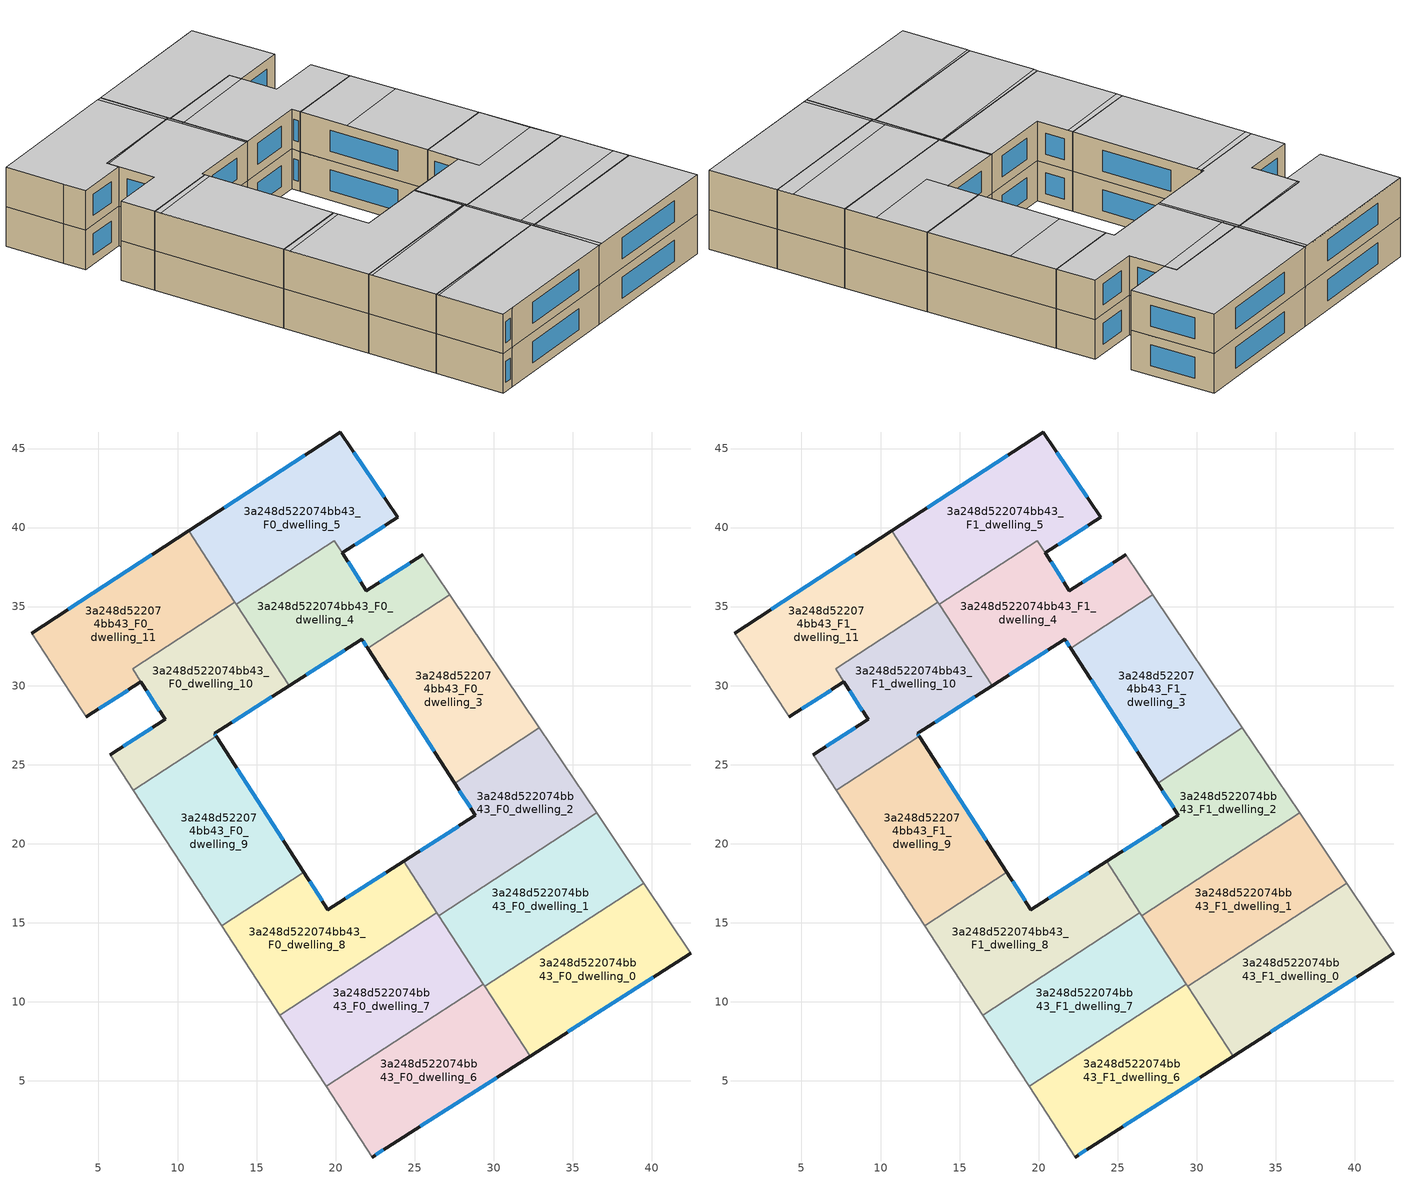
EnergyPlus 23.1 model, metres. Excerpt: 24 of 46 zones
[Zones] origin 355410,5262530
3a248d522074bb43_F0_dwelling_0
 floor ground (EU_floor_Construction): 39.49,17.51 42.48,13.07 32.31,6.57 29.44,10.97 z0
 wall outside (EU_wall_Construction): 32.31,6.57 42.48,13.07 z0:3
 wall to 3a248d522074bb43_F0_dwelling_1 (EU_wall_Construction): 39.49,17.51 29.44,10.97 z0:3
 wall adiabatic (EU_wall_Construction): 42.48,13.07 39.49,17.51 z0:3
 wall to 3a248d522074bb43_F0_dwelling_6 (EU_wall_Construction): 29.44,10.97 32.31,6.57 z0:3
 window (EU_Window_Construction): 34.7,8.09 40.09,11.54 z0.7:2.3
3a248d522074bb43_F0_dwelling_1
 floor ground (EU_floor_Construction): 36.51,21.95 39.49,17.51 29.44,10.97 26.53,15.45 z0
 wall adiabatic (EU_wall_Construction): 39.49,17.51 36.51,21.95 z0:3
 wall to 3a248d522074bb43_F0_dwelling_2 (EU_wall_Construction): 36.51,21.95 26.53,15.45 z0:3
 wall to 3a248d522074bb43_F0_dwelling_7 (EU_wall_Construction): 26.53,15.45 29.35,11.12 z0:3
 wall to 3a248d522074bb43_F0_dwelling_6 (EU_wall_Construction): 29.35,11.12 29.44,10.97 z0:3
3a248d522074bb43_F0_dwelling_10
 floor ground (EU_floor_Construction): 13.64,35.27 17.06,30 12.34,26.98 12.46,26.8 7.21,23.39 5.75,25.64 9.22,27.86 7.16,31.05 z0
 wall outside (EU_wall_Construction): 12.46,26.8 12.34,26.98 17.06,30 / 7.69,30.23 9.22,27.86 5.75,25.64 z0:3
 wall to 3a248d522074bb43_F0_dwelling_9 (EU_wall_Construction): 7.21,23.39 12.46,26.8 z0:3
 wall adiabatic (EU_wall_Construction): 5.75,25.64 7.21,23.39 z0:3
 wall to 3a248d522074bb43_F0_dwelling_11 (EU_wall_Construction): 13.64,35.27 7.16,31.05 7.69,30.23 z0:3
 wall to 3a248d522074bb43_F0_dwelling_4 (EU_wall_Construction): 17.06,30 13.72,35.14 z0:3
 wall to 3a248d522074bb43_F0_dwelling_5 (EU_wall_Construction): 13.72,35.14 13.64,35.27 z0:3
 window (EU_Window_Construction): 13.45,27.69 15.96,29.29 / 12.43,26.84 12.37,26.94 / 8.4,27.34 6.56,26.16 / 8.05,29.68 8.86,28.42 z0.7:2.3
3a248d522074bb43_F0_dwelling_11
 floor ground (EU_floor_Construction): 10.7,39.79 13.64,35.27 7.16,31.05 7.68,30.23 4.22,28.01 3.24,29.52 0.77,33.32 z0
 wall outside (EU_wall_Construction): 10.7,39.79 0.77,33.32 / 4.22,28.01 7.68,30.23 z0:3
 wall adiabatic (EU_wall_Construction): 0.77,33.32 3.24,29.52 4.22,28.01 z0:3
 wall to 3a248d522074bb43_F0_dwelling_5 (EU_wall_Construction): 13.64,35.27 10.7,39.79 z0:3
 window (EU_Window_Construction): 8.36,38.27 3.1,34.84 / 5.03,28.54 6.87,29.71 z0.7:2.3
3a248d522074bb43_F0_dwelling_2
 floor ground (EU_floor_Construction): 32.89,27.33 36.51,21.95 26.53,15.45 24.3,18.88 28.85,21.79 27.53,23.84 z0
 wall outside (EU_wall_Construction): 27.53,23.84 28.85,21.79 24.3,18.88 z0:3
 wall to 3a248d522074bb43_F0_dwelling_3 (EU_wall_Construction): 32.89,27.33 27.53,23.84 z0:3
 wall adiabatic (EU_wall_Construction): 36.51,21.95 32.89,27.33 z0:3
 wall to 3a248d522074bb43_F0_dwelling_8 (EU_wall_Construction): 24.3,18.88 26.41,15.63 z0:3
 wall to 3a248d522074bb43_F0_dwelling_7 (EU_wall_Construction): 26.41,15.63 26.53,15.45 z0:3
 window (EU_Window_Construction): 27.78,21.11 25.37,19.57 / 27.84,23.36 28.54,22.27 z0.7:2.3
3a248d522074bb43_F0_dwelling_3
 floor ground (EU_floor_Construction): 27.23,35.75 32.89,27.33 27.53,23.84 22.04,32.37 z0
 wall outside (EU_wall_Construction): 22.04,32.37 27.53,23.84 z0:3
 wall to 3a248d522074bb43_F0_dwelling_4 (EU_wall_Construction): 27.23,35.75 22.04,32.37 z0:3
 wall adiabatic (EU_wall_Construction): 32.89,27.33 27.23,35.75 z0:3
 window (EU_Window_Construction): 23.33,30.37 26.24,25.84 z0.7:2.3
3a248d522074bb43_F0_dwelling_4
 floor ground (EU_floor_Construction): 25.52,38.29 27.23,35.75 22.04,32.37 21.67,32.94 17.06,30 13.72,35.14 19.93,39.18 21.96,36.01 z0
 wall outside (EU_wall_Construction): 25.52,38.29 21.96,36.01 20.43,38.39 / 17.06,30 21.67,32.94 22.04,32.37 z0:3
 wall to 3a248d522074bb43_F0_dwelling_5 (EU_wall_Construction): 20.43,38.39 19.93,39.18 13.72,35.14 z0:3
 wall adiabatic (EU_wall_Construction): 27.23,35.75 25.52,38.29 z0:3
 window (EU_Window_Construction): 24.68,37.75 22.79,36.54 / 21.76,32.81 21.95,32.5 / 18.15,30.69 20.59,32.25 / 21.6,36.57 20.79,37.83 z0.7:2.3
3a248d522074bb43_F0_dwelling_5
 floor ground (EU_floor_Construction): 20.3,46.04 23.94,40.64 20.43,38.39 19.93,39.18 13.72,35.14 10.7,39.79 z0
 wall outside (EU_wall_Construction): 20.43,38.39 23.94,40.64 20.3,46.04 10.7,39.79 z0:3
 window (EU_Window_Construction): 18.04,44.57 12.95,41.26 / 23.08,41.91 21.15,44.77 / 21.26,38.92 23.12,40.11 z0.7:2.3
3a248d522074bb43_F0_dwelling_6
 floor ground (EU_floor_Construction): 29.35,11.12 32.31,6.57 23.24,0.77 22.31,0.18 19.41,4.65 z0
 wall outside (EU_wall_Construction): 22.31,0.18 23.24,0.77 32.31,6.57 z0:3
 wall adiabatic (EU_wall_Construction): 19.41,4.65 22.31,0.18 z0:3
 wall to 3a248d522074bb43_F0_dwelling_7 (EU_wall_Construction): 29.35,11.12 19.41,4.65 z0:3
 window (EU_Window_Construction): 25.37,2.13 30.18,5.21 / 22.53,0.32 23.02,0.63 z0.7:2.3
3a248d522074bb43_F0_dwelling_7
 floor ground (EU_floor_Construction): 26.41,15.63 29.35,11.12 19.41,4.65 16.47,9.16 z0
 wall adiabatic (EU_wall_Construction): 16.47,9.16 19.41,4.65 z0:3
 wall to 3a248d522074bb43_F0_dwelling_8 (EU_wall_Construction): 26.41,15.63 16.47,9.16 z0:3
3a248d522074bb43_F0_dwelling_8
 floor ground (EU_floor_Construction): 24.3,18.88 26.41,15.63 16.47,9.16 12.8,14.8 18,18.19 19.52,15.83 z0
 wall outside (EU_wall_Construction): 24.3,18.88 19.52,15.83 18,18.19 z0:3
 wall adiabatic (EU_wall_Construction): 12.8,14.8 16.47,9.16 z0:3
 wall to 3a248d522074bb43_F0_dwelling_9 (EU_wall_Construction): 18,18.19 12.8,14.8 z0:3
 window (EU_Window_Construction): 23.18,18.16 20.64,16.55 / 19.16,16.38 18.36,17.63 z0.7:2.3
3a248d522074bb43_F0_dwelling_9
 floor ground (EU_floor_Construction): 12.46,26.8 18,18.19 12.8,14.8 7.21,23.39 z0
 wall outside (EU_wall_Construction): 18,18.19 12.46,26.8 z0:3
 wall adiabatic (EU_wall_Construction): 7.21,23.39 12.8,14.8 z0:3
 window (EU_Window_Construction): 16.7,20.21 13.76,24.78 z0.7:2.3
3a248d522074bb43_F1_dwelling_0
 floor to 3a248d522074bb43_F0_dwelling_0 (EU_floor_Construction): 39.49,17.51 42.48,13.07 32.31,6.57 29.44,10.97 z3
 wall outside (EU_wall_Construction): 32.31,6.57 42.48,13.07 z3:6
 wall to 3a248d522074bb43_F1_dwelling_1 (EU_wall_Construction): 39.49,17.51 29.44,10.97 z3:6
 wall adiabatic (EU_wall_Construction): 42.48,13.07 39.49,17.51 z3:6
 wall to 3a248d522074bb43_F1_dwelling_6 (EU_wall_Construction): 29.44,10.97 32.31,6.57 z3:6
 window (EU_Window_Construction): 34.7,8.09 40.09,11.54 z3.7:5.3
 ceiling to 3a248d522074bb43_F2_dwelling_0 (EU_floor_Construction): 42.48,13.07 39.49,17.51 29.62,11.09 32.56,6.73 z6
 ceiling adiabatic (EU_roof_Construction): 32.56,6.73 29.62,11.09 29.44,10.97 32.31,6.57 z6
3a248d522074bb43_F1_dwelling_1
 floor to 3a248d522074bb43_F0_dwelling_1 (EU_floor_Construction): 36.51,21.95 39.49,17.51 29.44,10.97 26.53,15.45 z3
 wall adiabatic (EU_wall_Construction): 39.49,17.51 36.51,21.95 z3:6
 wall to 3a248d522074bb43_F1_dwelling_2 (EU_wall_Construction): 36.51,21.95 26.53,15.45 z3:6
 wall to 3a248d522074bb43_F1_dwelling_7 (EU_wall_Construction): 26.53,15.45 29.35,11.12 z3:6
 wall to 3a248d522074bb43_F1_dwelling_6 (EU_wall_Construction): 29.35,11.12 29.44,10.97 z3:6
 ceiling to 3a248d522074bb43_F2_dwelling_1 (EU_floor_Construction): 38.77,18.58 36.51,21.95 26.64,15.52 29.01,12.01 z6
 ceiling to 3a248d522074bb43_F2_dwelling_0 (EU_floor_Construction): 39.49,17.51 38.77,18.58 29.01,12.01 29.62,11.09 z6
 ceiling adiabatic (EU_roof_Construction): 29.62,11.09 26.64,15.52 26.53,15.45 29.44,10.97 z6
3a248d522074bb43_F1_dwelling_10
 floor to 3a248d522074bb43_F0_dwelling_10 (EU_floor_Construction): 13.64,35.27 17.06,30 12.34,26.98 12.46,26.8 7.21,23.39 5.75,25.64 9.22,27.86 7.16,31.05 z3
 wall outside (EU_wall_Construction): 12.46,26.8 12.34,26.98 17.06,30 / 7.69,30.23 9.22,27.86 5.75,25.64 z3:6
 wall to 3a248d522074bb43_F1_dwelling_9 (EU_wall_Construction): 7.21,23.39 12.46,26.8 z3:6
 wall adiabatic (EU_wall_Construction): 5.75,25.64 7.21,23.39 z3:6
 wall to 3a248d522074bb43_F1_dwelling_11 (EU_wall_Construction): 13.64,35.27 7.16,31.05 7.69,30.23 z3:6
 wall to 3a248d522074bb43_F1_dwelling_4 (EU_wall_Construction): 17.06,30 13.72,35.14 z3:6
 wall to 3a248d522074bb43_F1_dwelling_5 (EU_wall_Construction): 13.72,35.14 13.64,35.27 z3:6
 window (EU_Window_Construction): 13.45,27.69 15.96,29.29 / 12.43,26.84 12.37,26.94 / 8.4,27.34 6.56,26.16 / 8.05,29.68 8.86,28.42 z3.7:5.3
 ceiling to 3a248d522074bb43_F2_dwelling_9 (EU_floor_Construction): 12.46,26.8 12.34,26.98 16.95,29.92 13.46,35.1 7.25,30.92 9.22,27.86 5.75,25.64 7.21,23.39 z6
 ceiling to 3a248d522074bb43_F2_dwelling_10 (EU_floor_Construction): 13.46,35.1 13.44,35.14 7.16,31.05 7.25,30.92 z6
 ceiling to 3a248d522074bb43_F2_dwelling_3 (EU_floor_Construction): 17.06,30 14.29,34.26 14.11,34.13 16.95,29.92 z6
 ceiling to 3a248d522074bb43_F2_dwelling_4 (EU_floor_Construction): 14.29,34.26 13.64,35.27 13.44,35.14 14.11,34.13 z6
3a248d522074bb43_F1_dwelling_11
 floor to 3a248d522074bb43_F0_dwelling_11 (EU_floor_Construction): 10.7,39.79 13.64,35.27 7.16,31.05 7.68,30.23 4.22,28.01 3.24,29.52 0.77,33.32 z3
 wall outside (EU_wall_Construction): 10.7,39.79 0.77,33.32 / 4.22,28.01 7.68,30.23 z3:6
 wall adiabatic (EU_wall_Construction): 0.77,33.32 3.24,29.52 4.22,28.01 z3:6
 wall to 3a248d522074bb43_F1_dwelling_5 (EU_wall_Construction): 13.64,35.27 10.7,39.79 z3:6
 window (EU_Window_Construction): 8.36,38.27 3.1,34.84 / 5.03,28.54 6.87,29.71 z3.7:5.3
 ceiling to 3a248d522074bb43_F2_dwelling_10 (EU_floor_Construction): 7.68,30.23 7.16,31.05 13.44,35.14 10.42,39.61 0.77,33.32 3.24,29.52 4.22,28.01 z6
 ceiling to 3a248d522074bb43_F2_dwelling_4 (EU_floor_Construction): 13.64,35.27 10.7,39.79 10.42,39.61 13.44,35.14 z6
3a248d522074bb43_F1_dwelling_2
 floor to 3a248d522074bb43_F0_dwelling_2 (EU_floor_Construction): 32.89,27.33 36.51,21.95 26.53,15.45 24.3,18.88 28.85,21.79 27.53,23.84 z3
 wall outside (EU_wall_Construction): 27.53,23.84 28.85,21.79 24.3,18.88 z3:6
 wall to 3a248d522074bb43_F1_dwelling_3 (EU_wall_Construction): 32.89,27.33 27.53,23.84 z3:6
 wall adiabatic (EU_wall_Construction): 36.51,21.95 32.89,27.33 z3:6
 wall to 3a248d522074bb43_F1_dwelling_8 (EU_wall_Construction): 24.3,18.88 26.41,15.63 z3:6
 wall to 3a248d522074bb43_F1_dwelling_7 (EU_wall_Construction): 26.41,15.63 26.53,15.45 z3:6
 window (EU_Window_Construction): 27.78,21.11 25.37,19.57 / 27.84,23.36 28.54,22.27 z3.7:5.3
 ceiling to 3a248d522074bb43_F2_dwelling_2 (EU_floor_Construction): 35.14,23.98 32.89,27.33 27.53,23.84 29.76,20.37 z6
 ceiling to 3a248d522074bb43_F2_dwelling_7 (EU_floor_Construction): 26.58,15.62 24.35,18.92 24.3,18.88 26.47,15.54 z6
 ceiling to 3a248d522074bb43_F2_dwelling_1 (EU_floor_Construction): 36.51,21.95 35.14,23.98 29.76,20.37 28.85,21.79 24.35,18.92 26.58,15.62 26.64,15.52 z6
 ceiling to 3a248d522074bb43_F2_dwelling_6 (EU_floor_Construction): 26.64,15.52 26.58,15.62 26.47,15.54 26.53,15.45 z6
3a248d522074bb43_F1_dwelling_3
 floor to 3a248d522074bb43_F0_dwelling_3 (EU_floor_Construction): 27.23,35.75 32.89,27.33 27.53,23.84 22.04,32.37 z3
 wall outside (EU_wall_Construction): 22.04,32.37 27.53,23.84 z3:6
 wall to 3a248d522074bb43_F1_dwelling_4 (EU_wall_Construction): 27.23,35.75 22.04,32.37 z3:6
 wall adiabatic (EU_wall_Construction): 32.89,27.33 27.23,35.75 z3:6
 window (EU_Window_Construction): 23.33,30.37 26.24,25.84 z3.7:5.3
 ceiling to 3a248d522074bb43_F2_dwelling_2 (EU_floor_Construction): 32.89,27.33 29.24,32.74 24.05,29.25 27.53,23.84 z6
 ceiling to 3a248d522074bb43_F2_dwelling_3 (EU_floor_Construction): 29.24,32.74 27.23,35.74 22.04,32.37 24.05,29.25 z6
3a248d522074bb43_F1_dwelling_4
 floor to 3a248d522074bb43_F0_dwelling_4 (EU_floor_Construction): 25.52,38.29 27.23,35.75 22.04,32.37 21.67,32.94 17.06,30 13.72,35.14 19.93,39.18 21.96,36.01 z3
 wall outside (EU_wall_Construction): 25.52,38.29 21.96,36.01 20.43,38.39 / 17.06,30 21.67,32.94 22.04,32.37 z3:6
 wall to 3a248d522074bb43_F1_dwelling_5 (EU_wall_Construction): 20.43,38.39 19.93,39.18 13.72,35.14 z3:6
 wall adiabatic (EU_wall_Construction): 27.23,35.75 25.52,38.29 z3:6
 window (EU_Window_Construction): 24.68,37.75 22.79,36.54 / 21.76,32.81 21.95,32.5 / 18.15,30.69 20.59,32.25 / 21.6,36.57 20.79,37.83 z3.7:5.3
 ceiling to 3a248d522074bb43_F2_dwelling_4 (EU_floor_Construction): 20.43,38.39 19.93,39.18 13.72,35.14 14.29,34.26 z6
 ceiling to 3a248d522074bb43_F2_dwelling_3 (EU_floor_Construction): 22.04,32.37 27.23,35.74 25.52,38.29 21.96,36.01 20.43,38.39 14.29,34.26 17.06,30 21.67,32.94 z6
3a248d522074bb43_F1_dwelling_5
 floor to 3a248d522074bb43_F0_dwelling_5 (EU_floor_Construction): 20.3,46.04 23.94,40.64 20.43,38.39 19.93,39.18 13.72,35.14 10.7,39.79 z3
 wall outside (EU_wall_Construction): 20.43,38.39 23.94,40.64 20.3,46.04 10.7,39.79 z3:6
 window (EU_Window_Construction): 18.04,44.57 12.95,41.26 / 23.08,41.91 21.15,44.77 / 21.26,38.92 23.12,40.11 z3.7:5.3
 ceiling to 3a248d522074bb43_F2_dwelling_4 (EU_floor_Construction): 20.43,38.39 23.94,40.64 20.3,46.04 10.7,39.79 13.72,35.14 19.93,39.18 z6
3a248d522074bb43_F1_dwelling_6
 floor to 3a248d522074bb43_F0_dwelling_6 (EU_floor_Construction): 29.35,11.12 32.31,6.57 23.24,0.77 22.31,0.18 19.41,4.65 z3
 wall outside (EU_wall_Construction): 22.31,0.18 23.24,0.77 32.31,6.57 z3:6
 wall adiabatic (EU_wall_Construction): 19.41,4.65 22.31,0.18 z3:6
 wall to 3a248d522074bb43_F1_dwelling_7 (EU_wall_Construction): 29.35,11.12 19.41,4.65 z3:6
 window (EU_Window_Construction): 25.37,2.13 30.18,5.21 / 22.53,0.32 23.02,0.63 z3.7:5.3
 ceiling to 3a248d522074bb43_F2_dwelling_5 (EU_floor_Construction): 32.31,6.57 29.36,11.1 19.52,4.47 22.31,0.18 23.24,0.77 z6
 ceiling to 3a248d522074bb43_F2_dwelling_6 (EU_floor_Construction): 29.36,11.1 29.35,11.12 19.41,4.65 19.52,4.47 z6
3a248d522074bb43_F1_dwelling_7
 floor to 3a248d522074bb43_F0_dwelling_7 (EU_floor_Construction): 26.41,15.63 29.35,11.12 19.41,4.65 16.47,9.16 z3
 wall adiabatic (EU_wall_Construction): 16.47,9.16 19.41,4.65 z3:6
 wall to 3a248d522074bb43_F1_dwelling_8 (EU_wall_Construction): 26.41,15.63 16.47,9.16 z3:6
 ceiling to 3a248d522074bb43_F2_dwelling_6 (EU_floor_Construction): 29.35,11.12 26.47,15.54 16.63,8.92 19.41,4.65 z6
 ceiling to 3a248d522074bb43_F2_dwelling_7 (EU_floor_Construction): 26.47,15.54 26.41,15.63 16.47,9.16 16.63,8.92 z6
3a248d522074bb43_F1_dwelling_8
 floor to 3a248d522074bb43_F0_dwelling_8 (EU_floor_Construction): 24.3,18.88 26.41,15.63 16.47,9.16 12.8,14.8 18,18.19 19.52,15.83 z3
 wall outside (EU_wall_Construction): 24.3,18.88 19.52,15.83 18,18.19 z3:6
 wall adiabatic (EU_wall_Construction): 12.8,14.8 16.47,9.16 z3:6
 wall to 3a248d522074bb43_F1_dwelling_9 (EU_wall_Construction): 18,18.19 12.8,14.8 z3:6
 window (EU_Window_Construction): 23.18,18.16 20.64,16.55 / 19.16,16.38 18.36,17.63 z3.7:5.3
 ceiling to 3a248d522074bb43_F2_dwelling_7 (EU_floor_Construction): 26.41,15.63 24.3,18.88 19.52,15.83 18.21,17.86 13.06,14.4 16.47,9.16 z6
 ceiling to 3a248d522074bb43_F2_dwelling_8 (EU_floor_Construction): 18.21,17.86 18,18.19 12.8,14.8 13.06,14.4 z6
3a248d522074bb43_F1_dwelling_9
 floor to 3a248d522074bb43_F0_dwelling_9 (EU_floor_Construction): 12.46,26.8 18,18.19 12.8,14.8 7.21,23.39 z3
 wall outside (EU_wall_Construction): 18,18.19 12.46,26.8 z3:6
 wall adiabatic (EU_wall_Construction): 7.21,23.39 12.8,14.8 z3:6
 window (EU_Window_Construction): 16.7,20.21 13.76,24.78 z3.7:5.3
 ceiling to 3a248d522074bb43_F2_dwelling_8 (EU_floor_Construction): 18,18.19 12.67,26.48 7.48,22.98 12.8,14.8 z6
 ceiling to 3a248d522074bb43_F2_dwelling_9 (EU_floor_Construction): 12.67,26.48 12.46,26.8 7.21,23.39 7.48,22.98 z6
[Building]
EU S2 Campaign: North Axis=0; Terrain=City; Solar Distribution=FullExterior
[Site:Location]
Budapest.Ferenc.Liszt.Intl.AP: Latitude=47.437; Longitude=19.256; Time Zone=1; Elevation=185
[SizingPeriod:WeatherFileDays]
AnnualSizingPeriod: Begin Month=1; Begin Day of Month=1; End Month=12; End Day of Month=31; Day of Week for Start Day=Monday; Use Weather File Daylight Saving Period=No; Use Weather File Rain and Snow Indicators=No
[MATERIAL]
EU_InternalMass_Material: Roughness=MediumRough; Thickness=0.1; Conductivity=1; Density=1800; Specific Heat=900; Thermal Absorptance=0.9; Solar Absorptance=0.7; Visible Absorptance=0.7
[MATERIAL:NOMASS] Roughness=MediumRough; Thermal Absorptance=0.9; Solar Absorptance=0.7; Visible Absorptance=0.7
Name | Thermal Resistance
EU_wall_NoMass | 0.832559
EU_roof_NoMass | 1.39638
EU_floor_NoMass | 0.872794
[WINDOWMATERIAL:SIMPLEGLAZINGSYSTEM]
EU_Window_SimpleGlazing: UFactor=2.79869; Solar Heat Gain Coefficient=0.75; Visible Transmittance=0.75
[CONSTRUCTION]
EU_wall_Construction: EU_wall_NoMass
EU_roof_Construction: EU_roof_NoMass
EU_floor_Construction: EU_floor_NoMass
EU_Window_Construction: EU_Window_SimpleGlazing
EU_InternalMass_Construction: EU_InternalMass_Material
[ZONE] Type=1; Multiplier=1; Ceiling Height=autocalculate; Floor Area=autocalculate; Part of Total Floor Area=Yes
Name | Volume
3a248d522074bb43_F0_dwelling_0; 3a248d522074bb43_F1_dwelling_0 | 191.491
3a248d522074bb43_F0_dwelling_1; 3a248d522074bb43_F1_dwelling_1 | 191.5
3a248d522074bb43_F0_dwelling_10; 3a248d522074bb43_F1_dwelling_10 | 179.655
3a248d522074bb43_F0_dwelling_11; 3a248d522074bb43_F1_dwelling_11 | 203.336
3a248d522074bb43_F0_dwelling_2; 3a248d522074bb43_F1_dwelling_2 | 191.528
3a248d522074bb43_F0_dwelling_3; 3a248d522074bb43_F1_dwelling_3 | 191.486
3a248d522074bb43_F0_dwelling_4; 3a248d522074bb43_F1_dwelling_4 | 179.658
3a248d522074bb43_F0_dwelling_5; 3a248d522074bb43_F1_dwelling_5 | 203.344
3a248d522074bb43_F0_dwelling_6; 3a248d522074bb43_F1_dwelling_6 | 191.516
3a248d522074bb43_F0_dwelling_7; 3a248d522074bb43_F1_dwelling_7 | 191.518
3a248d522074bb43_F0_dwelling_8; 3a248d522074bb43_F1_dwelling_8 | 191.497
3a248d522074bb43_F0_dwelling_9; 3a248d522074bb43_F1_dwelling_9 | 191.507
[INTERNALMASS] Construction=EU_InternalMass_Construction
Name | Zone or ZoneList | Surface Area
3a248d522074bb43_F0_dwelling_0_EU_InternalMass | 3a248d522074bb43_F0_dwelling_0 | 63.8302
3a248d522074bb43_F0_dwelling_1_EU_InternalMass | 3a248d522074bb43_F0_dwelling_1 | 63.8335
3a248d522074bb43_F0_dwelling_2_EU_InternalMass | 3a248d522074bb43_F0_dwelling_2 | 63.8424
3a248d522074bb43_F0_dwelling_3_EU_InternalMass | 3a248d522074bb43_F0_dwelling_3 | 63.8286
3a248d522074bb43_F0_dwelling_4_EU_InternalMass | 3a248d522074bb43_F0_dwelling_4 | 59.8854
3a248d522074bb43_F0_dwelling_5_EU_InternalMass | 3a248d522074bb43_F0_dwelling_5 | 67.781
3a248d522074bb43_F0_dwelling_6_EU_InternalMass | 3a248d522074bb43_F0_dwelling_6 | 63.8388
3a248d522074bb43_F0_dwelling_7_EU_InternalMass | 3a248d522074bb43_F0_dwelling_7 | 63.8394
3a248d522074bb43_F0_dwelling_8_EU_InternalMass | 3a248d522074bb43_F0_dwelling_8 | 63.8324
3a248d522074bb43_F0_dwelling_9_EU_InternalMass | 3a248d522074bb43_F0_dwelling_9 | 63.8357
3a248d522074bb43_F0_dwelling_10_EU_InternalMass | 3a248d522074bb43_F0_dwelling_10 | 59.8943
3a248d522074bb43_F0_dwelling_11_EU_InternalMass | 3a248d522074bb43_F0_dwelling_11 | 67.7787
3a248d522074bb43_F1_dwelling_0_EU_InternalMass | 3a248d522074bb43_F1_dwelling_0 | 63.8302
3a248d522074bb43_F1_dwelling_1_EU_InternalMass | 3a248d522074bb43_F1_dwelling_1 | 63.8335
3a248d522074bb43_F1_dwelling_2_EU_InternalMass | 3a248d522074bb43_F1_dwelling_2 | 63.8424
3a248d522074bb43_F1_dwelling_3_EU_InternalMass | 3a248d522074bb43_F1_dwelling_3 | 63.8286
3a248d522074bb43_F1_dwelling_4_EU_InternalMass | 3a248d522074bb43_F1_dwelling_4 | 59.8854
3a248d522074bb43_F1_dwelling_5_EU_InternalMass | 3a248d522074bb43_F1_dwelling_5 | 67.781
3a248d522074bb43_F1_dwelling_6_EU_InternalMass | 3a248d522074bb43_F1_dwelling_6 | 63.8388
3a248d522074bb43_F1_dwelling_7_EU_InternalMass | 3a248d522074bb43_F1_dwelling_7 | 63.8394
3a248d522074bb43_F1_dwelling_8_EU_InternalMass | 3a248d522074bb43_F1_dwelling_8 | 63.8324
3a248d522074bb43_F1_dwelling_9_EU_InternalMass | 3a248d522074bb43_F1_dwelling_9 | 63.8357
3a248d522074bb43_F1_dwelling_10_EU_InternalMass | 3a248d522074bb43_F1_dwelling_10 | 59.8943
3a248d522074bb43_F1_dwelling_11_EU_InternalMass | 3a248d522074bb43_F1_dwelling_11 | 67.7787
[OTHEREQUIPMENT] Fuel Type=Electricity; Design Level Calculation Method=Watts/Area; Power per Zone Floor Area=1; Fraction Latent=0; Fraction Radiant=0; Fraction Lost=0; Carbon Dioxide Generation Rate=0; EndUse Subcategory=EU_Step8_InternalGains
Name | Zone or ZoneList or Space or SpaceList | Schedule
EU_Step8_InternalGain_3a248d522074bb43_F0_dwelling_0_f000 | 3a248d522074bb43_F0_dwelling_0 | EU_Step8_GainSchedule_3a248d522074bb43_F0_dwelling_0_f000
EU_Step8_InternalGain_3a248d522074bb43_F0_dwelling_1_f000 | 3a248d522074bb43_F0_dwelling_1 | EU_Step8_GainSchedule_3a248d522074bb43_F0_dwelling_1_f000
EU_Step8_InternalGain_3a248d522074bb43_F0_dwelling_2_f000 | 3a248d522074bb43_F0_dwelling_2 | EU_Step8_GainSchedule_3a248d522074bb43_F0_dwelling_2_f000
EU_Step8_InternalGain_3a248d522074bb43_F0_dwelling_3_f000 | 3a248d522074bb43_F0_dwelling_3 | EU_Step8_GainSchedule_3a248d522074bb43_F0_dwelling_3_f000
EU_Step8_InternalGain_3a248d522074bb43_F0_dwelling_4_f000 | 3a248d522074bb43_F0_dwelling_4 | EU_Step8_GainSchedule_3a248d522074bb43_F0_dwelling_4_f000
EU_Step8_InternalGain_3a248d522074bb43_F0_dwelling_5_f000 | 3a248d522074bb43_F0_dwelling_5 | EU_Step8_GainSchedule_3a248d522074bb43_F0_dwelling_5_f000
EU_Step8_InternalGain_3a248d522074bb43_F0_dwelling_6_f000 | 3a248d522074bb43_F0_dwelling_6 | EU_Step8_GainSchedule_3a248d522074bb43_F0_dwelling_6_f000
EU_Step8_InternalGain_3a248d522074bb43_F0_dwelling_7_f000 | 3a248d522074bb43_F0_dwelling_7 | EU_Step8_GainSchedule_3a248d522074bb43_F0_dwelling_7_f000
EU_Step8_InternalGain_3a248d522074bb43_F0_dwelling_8_f000 | 3a248d522074bb43_F0_dwelling_8 | EU_Step8_GainSchedule_3a248d522074bb43_F0_dwelling_8_f000
EU_Step8_InternalGain_3a248d522074bb43_F0_dwelling_9_f000 | 3a248d522074bb43_F0_dwelling_9 | EU_Step8_GainSchedule_3a248d522074bb43_F0_dwelling_9_f000
EU_Step8_InternalGain_3a248d522074bb43_F0_dwelling_10_f000 | 3a248d522074bb43_F0_dwelling_10 | EU_Step8_GainSchedule_3a248d522074bb43_F0_dwelling_10_f000
EU_Step8_InternalGain_3a248d522074bb43_F0_dwelling_11_f000 | 3a248d522074bb43_F0_dwelling_11 | EU_Step8_GainSchedule_3a248d522074bb43_F0_dwelling_11_f000
EU_Step8_InternalGain_3a248d522074bb43_F1_dwelling_0_f000 | 3a248d522074bb43_F1_dwelling_0 | EU_Step8_GainSchedule_3a248d522074bb43_F1_dwelling_0_f000
EU_Step8_InternalGain_3a248d522074bb43_F1_dwelling_1_f000 | 3a248d522074bb43_F1_dwelling_1 | EU_Step8_GainSchedule_3a248d522074bb43_F1_dwelling_1_f000
EU_Step8_InternalGain_3a248d522074bb43_F1_dwelling_2_f000 | 3a248d522074bb43_F1_dwelling_2 | EU_Step8_GainSchedule_3a248d522074bb43_F1_dwelling_2_f000
EU_Step8_InternalGain_3a248d522074bb43_F1_dwelling_3_f000 | 3a248d522074bb43_F1_dwelling_3 | EU_Step8_GainSchedule_3a248d522074bb43_F1_dwelling_3_f000
EU_Step8_InternalGain_3a248d522074bb43_F1_dwelling_4_f000 | 3a248d522074bb43_F1_dwelling_4 | EU_Step8_GainSchedule_3a248d522074bb43_F1_dwelling_4_f000
EU_Step8_InternalGain_3a248d522074bb43_F1_dwelling_5_f000 | 3a248d522074bb43_F1_dwelling_5 | EU_Step8_GainSchedule_3a248d522074bb43_F1_dwelling_5_f000
EU_Step8_InternalGain_3a248d522074bb43_F1_dwelling_6_f000 | 3a248d522074bb43_F1_dwelling_6 | EU_Step8_GainSchedule_3a248d522074bb43_F1_dwelling_6_f000
EU_Step8_InternalGain_3a248d522074bb43_F1_dwelling_7_f000 | 3a248d522074bb43_F1_dwelling_7 | EU_Step8_GainSchedule_3a248d522074bb43_F1_dwelling_7_f000
EU_Step8_InternalGain_3a248d522074bb43_F1_dwelling_8_f000 | 3a248d522074bb43_F1_dwelling_8 | EU_Step8_GainSchedule_3a248d522074bb43_F1_dwelling_8_f000
EU_Step8_InternalGain_3a248d522074bb43_F1_dwelling_9_f000 | 3a248d522074bb43_F1_dwelling_9 | EU_Step8_GainSchedule_3a248d522074bb43_F1_dwelling_9_f000
EU_Step8_InternalGain_3a248d522074bb43_F1_dwelling_10_f000 | 3a248d522074bb43_F1_dwelling_10 | EU_Step8_GainSchedule_3a248d522074bb43_F1_dwelling_10_f000
EU_Step8_InternalGain_3a248d522074bb43_F1_dwelling_11_f000 | 3a248d522074bb43_F1_dwelling_11 | EU_Step8_GainSchedule_3a248d522074bb43_F1_dwelling_11_f000
[ZONEVENTILATION:DESIGNFLOWRATE] Schedule=EU_AlwaysOn; Design Flow Rate Calculation Method=AirChanges/Hour; Air Changes per Hour=0.475469; Ventilation Type=Natural; Fan Pressure Rise=0; Fan Total Efficiency=1; Constant Term Coefficient=1; Temperature Term Coefficient=0; Velocity Term Coefficient=0; Velocity Squared Term Coefficient=0; Minimum Indoor Temperature=-100; Maximum Indoor Temperature=100; Delta Temperature=-100; Minimum Outdoor Temperature=-100; Maximum Outdoor Temperature=100; Maximum Wind Speed=40
Name | Zone or ZoneList or Space or SpaceList
EU_ConstantAir_3a248d522074bb43_F0_dwelling_0 | 3a248d522074bb43_F0_dwelling_0
EU_ConstantAir_3a248d522074bb43_F0_dwelling_1 | 3a248d522074bb43_F0_dwelling_1
EU_ConstantAir_3a248d522074bb43_F0_dwelling_2 | 3a248d522074bb43_F0_dwelling_2
EU_ConstantAir_3a248d522074bb43_F0_dwelling_3 | 3a248d522074bb43_F0_dwelling_3
EU_ConstantAir_3a248d522074bb43_F0_dwelling_4 | 3a248d522074bb43_F0_dwelling_4
EU_ConstantAir_3a248d522074bb43_F0_dwelling_5 | 3a248d522074bb43_F0_dwelling_5
EU_ConstantAir_3a248d522074bb43_F0_dwelling_6 | 3a248d522074bb43_F0_dwelling_6
EU_ConstantAir_3a248d522074bb43_F0_dwelling_7 | 3a248d522074bb43_F0_dwelling_7
EU_ConstantAir_3a248d522074bb43_F0_dwelling_8 | 3a248d522074bb43_F0_dwelling_8
EU_ConstantAir_3a248d522074bb43_F0_dwelling_9 | 3a248d522074bb43_F0_dwelling_9
EU_ConstantAir_3a248d522074bb43_F0_dwelling_10 | 3a248d522074bb43_F0_dwelling_10
EU_ConstantAir_3a248d522074bb43_F0_dwelling_11 | 3a248d522074bb43_F0_dwelling_11
EU_ConstantAir_3a248d522074bb43_F1_dwelling_0 | 3a248d522074bb43_F1_dwelling_0
EU_ConstantAir_3a248d522074bb43_F1_dwelling_1 | 3a248d522074bb43_F1_dwelling_1
EU_ConstantAir_3a248d522074bb43_F1_dwelling_2 | 3a248d522074bb43_F1_dwelling_2
EU_ConstantAir_3a248d522074bb43_F1_dwelling_3 | 3a248d522074bb43_F1_dwelling_3
EU_ConstantAir_3a248d522074bb43_F1_dwelling_4 | 3a248d522074bb43_F1_dwelling_4
EU_ConstantAir_3a248d522074bb43_F1_dwelling_5 | 3a248d522074bb43_F1_dwelling_5
EU_ConstantAir_3a248d522074bb43_F1_dwelling_6 | 3a248d522074bb43_F1_dwelling_6
EU_ConstantAir_3a248d522074bb43_F1_dwelling_7 | 3a248d522074bb43_F1_dwelling_7
EU_ConstantAir_3a248d522074bb43_F1_dwelling_8 | 3a248d522074bb43_F1_dwelling_8
EU_ConstantAir_3a248d522074bb43_F1_dwelling_9 | 3a248d522074bb43_F1_dwelling_9
EU_ConstantAir_3a248d522074bb43_F1_dwelling_10 | 3a248d522074bb43_F1_dwelling_10
EU_ConstantAir_3a248d522074bb43_F1_dwelling_11 | 3a248d522074bb43_F1_dwelling_11
[HVACTEMPLATE:THERMOSTAT] Constant Heating Setpoint=20; Constant Cooling Setpoint=50
EU_HeatOnly_3a248d522074bb43_F0_dwelling_0; EU_HeatOnly_3a248d522074bb43_F0_dwelling_1; EU_HeatOnly_3a248d522074bb43_F0_dwelling_2; EU_HeatOnly_3a248d522074bb43_F0_dwelling_3; EU_HeatOnly_3a248d522074bb43_F0_dwelling_4; EU_HeatOnly_3a248d522074bb43_F0_dwelling_5; EU_HeatOnly_3a248d522074bb43_F0_dwelling_6; EU_HeatOnly_3a248d522074bb43_F0_dwelling_7; EU_HeatOnly_3a248d522074bb43_F0_dwelling_8; EU_HeatOnly_3a248d522074bb43_F0_dwelling_9; EU_HeatOnly_3a248d522074bb43_F0_dwelling_10; EU_HeatOnly_3a248d522074bb43_F0_dwelling_11; EU_HeatOnly_3a248d522074bb43_F1_dwelling_0; EU_HeatOnly_3a248d522074bb43_F1_dwelling_1; EU_HeatOnly_3a248d522074bb43_F1_dwelling_2; EU_HeatOnly_3a248d522074bb43_F1_dwelling_3; EU_HeatOnly_3a248d522074bb43_F1_dwelling_4; EU_HeatOnly_3a248d522074bb43_F1_dwelling_5; EU_HeatOnly_3a248d522074bb43_F1_dwelling_6; EU_HeatOnly_3a248d522074bb43_F1_dwelling_7; EU_HeatOnly_3a248d522074bb43_F1_dwelling_8; EU_HeatOnly_3a248d522074bb43_F1_dwelling_9; EU_HeatOnly_3a248d522074bb43_F1_dwelling_10; EU_HeatOnly_3a248d522074bb43_F1_dwelling_11; EU_HeatOnly_3a248d522074bb43_F2_dwelling_0; EU_HeatOnly_3a248d522074bb43_F2_dwelling_1; EU_HeatOnly_3a248d522074bb43_F2_dwelling_2; EU_HeatOnly_3a248d522074bb43_F2_dwelling_3; EU_HeatOnly_3a248d522074bb43_F2_dwelling_4; EU_HeatOnly_3a248d522074bb43_F2_dwelling_5; EU_HeatOnly_3a248d522074bb43_F2_dwelling_6; EU_HeatOnly_3a248d522074bb43_F2_dwelling_7; EU_HeatOnly_3a248d522074bb43_F2_dwelling_8; EU_HeatOnly_3a248d522074bb43_F2_dwelling_9; EU_HeatOnly_3a248d522074bb43_F2_dwelling_10; EU_HeatOnly_3a248d522074bb43_F3_dwelling_0; EU_HeatOnly_3a248d522074bb43_F3_dwelling_1; EU_HeatOnly_3a248d522074bb43_F3_dwelling_2; EU_HeatOnly_3a248d522074bb43_F3_dwelling_3; EU_HeatOnly_3a248d522074bb43_F3_dwelling_4; EU_HeatOnly_3a248d522074bb43_F3_dwelling_5; EU_HeatOnly_3a248d522074bb43_F3_dwelling_6; EU_HeatOnly_3a248d522074bb43_F3_dwelling_7; EU_HeatOnly_3a248d522074bb43_F3_dwelling_8; EU_HeatOnly_3a248d522074bb43_F3_dwelling_9; EU_HeatOnly_3a248d522074bb43_F3_dwelling_10
[HVACTEMPLATE:ZONE:IDEALLOADSAIRSYSTEM] System Availability Schedule=EU_AlwaysOn; Maximum Heating Supply Air Temperature=50; Minimum Cooling Supply Air Temperature=13; Maximum Heating Supply Air Humidity Ratio=0.0156; Minimum Cooling Supply Air Humidity Ratio=0.0077; Heating Limit=NoLimit; Cooling Limit=NoLimit; Heating Availability Schedule=EU_AlwaysOn; Cooling Availability Schedule=EU_CoolingOff; Dehumidification Control Type=ConstantSensibleHeatRatio; Cooling Sensible Heat Ratio=0.7; Dehumidification Setpoint=60; Humidification Control Type=None; Humidification Setpoint=30; Outdoor Air Method=None; Outdoor Air Flow Rate per Person=0.00944; Outdoor Air Flow Rate per Zone Floor Area=0; Outdoor Air Flow Rate per Zone=0; Demand Controlled Ventilation Type=None; Outdoor Air Economizer Type=NoEconomizer; Heat Recovery Type=None; Sensible Heat Recovery Effectiveness=0.7; Latent Heat Recovery Effectiveness=0.65
Name | Template Thermostat
3a248d522074bb43_F0_dwelling_0 | EU_HeatOnly_3a248d522074bb43_F0_dwelling_0
3a248d522074bb43_F0_dwelling_1 | EU_HeatOnly_3a248d522074bb43_F0_dwelling_1
3a248d522074bb43_F0_dwelling_2 | EU_HeatOnly_3a248d522074bb43_F0_dwelling_2
3a248d522074bb43_F0_dwelling_3 | EU_HeatOnly_3a248d522074bb43_F0_dwelling_3
3a248d522074bb43_F0_dwelling_4 | EU_HeatOnly_3a248d522074bb43_F0_dwelling_4
3a248d522074bb43_F0_dwelling_5 | EU_HeatOnly_3a248d522074bb43_F0_dwelling_5
3a248d522074bb43_F0_dwelling_6 | EU_HeatOnly_3a248d522074bb43_F0_dwelling_6
3a248d522074bb43_F0_dwelling_7 | EU_HeatOnly_3a248d522074bb43_F0_dwelling_7
3a248d522074bb43_F0_dwelling_8 | EU_HeatOnly_3a248d522074bb43_F0_dwelling_8
3a248d522074bb43_F0_dwelling_9 | EU_HeatOnly_3a248d522074bb43_F0_dwelling_9
3a248d522074bb43_F0_dwelling_10 | EU_HeatOnly_3a248d522074bb43_F0_dwelling_10
3a248d522074bb43_F0_dwelling_11 | EU_HeatOnly_3a248d522074bb43_F0_dwelling_11
3a248d522074bb43_F1_dwelling_0 | EU_HeatOnly_3a248d522074bb43_F1_dwelling_0
3a248d522074bb43_F1_dwelling_1 | EU_HeatOnly_3a248d522074bb43_F1_dwelling_1
3a248d522074bb43_F1_dwelling_2 | EU_HeatOnly_3a248d522074bb43_F1_dwelling_2
3a248d522074bb43_F1_dwelling_3 | EU_HeatOnly_3a248d522074bb43_F1_dwelling_3
3a248d522074bb43_F1_dwelling_4 | EU_HeatOnly_3a248d522074bb43_F1_dwelling_4
3a248d522074bb43_F1_dwelling_5 | EU_HeatOnly_3a248d522074bb43_F1_dwelling_5
3a248d522074bb43_F1_dwelling_6 | EU_HeatOnly_3a248d522074bb43_F1_dwelling_6
3a248d522074bb43_F1_dwelling_7 | EU_HeatOnly_3a248d522074bb43_F1_dwelling_7
3a248d522074bb43_F1_dwelling_8 | EU_HeatOnly_3a248d522074bb43_F1_dwelling_8
3a248d522074bb43_F1_dwelling_9 | EU_HeatOnly_3a248d522074bb43_F1_dwelling_9
3a248d522074bb43_F1_dwelling_10 | EU_HeatOnly_3a248d522074bb43_F1_dwelling_10
3a248d522074bb43_F1_dwelling_11 | EU_HeatOnly_3a248d522074bb43_F1_dwelling_11
[SIZING:ZONE] Zone Cooling Design Supply Air Temperature Input Method=SupplyAirTemperature; Zone Cooling Design Supply Air Temperature=13; Zone Heating Design Supply Air Temperature Input Method=SupplyAirTemperature; Zone Heating Design Supply Air Temperature=50; Zone Cooling Design Supply Air Humidity Ratio=0.008; Zone Heating Design Supply Air Humidity Ratio=0.008; Cooling Design Air Flow Method=DesignDay; Cooling Design Air Flow Rate=0; Cooling Minimum Air Flow per Zone Floor Area=0.000762; Cooling Minimum Air Flow=0; Cooling Minimum Air Flow Fraction=0.2; Heating Design Air Flow Method=DesignDay; Heating Design Air Flow Rate=0; Heating Maximum Air Flow per Zone Floor Area=0.002032; Heating Maximum Air Flow=0.141576; Heating Maximum Air Flow Fraction=0.3; Account for Dedicated Outdoor Air System=No; Dedicated Outdoor Air System Control Strategy=NeutralSupplyAir; Dedicated Outdoor Air Low Setpoint Temperature for Design=autosize; Dedicated Outdoor Air High Setpoint Temperature for Design=autosize; Zone Load Sizing Method=Sensible Load Only No Latent Load; Zone Latent Cooling Design Supply Air Humidity Ratio Input Method=HumidityRatioDifference; Zone Cooling Design Supply Air Humidity Ratio Difference=0.005; Zone Latent Heating Design Supply Air Humidity Ratio Input Method=HumidityRatioDifference; Zone Humidification Design Supply Air Humidity Ratio Difference=0.005
3a248d522074bb43_F0_dwelling_0; 3a248d522074bb43_F0_dwelling_1; 3a248d522074bb43_F0_dwelling_2; 3a248d522074bb43_F0_dwelling_3; 3a248d522074bb43_F0_dwelling_4; 3a248d522074bb43_F0_dwelling_5; 3a248d522074bb43_F0_dwelling_6; 3a248d522074bb43_F0_dwelling_7; 3a248d522074bb43_F0_dwelling_8; 3a248d522074bb43_F0_dwelling_9; 3a248d522074bb43_F0_dwelling_10; 3a248d522074bb43_F0_dwelling_11; 3a248d522074bb43_F1_dwelling_0; 3a248d522074bb43_F1_dwelling_1; 3a248d522074bb43_F1_dwelling_2; 3a248d522074bb43_F1_dwelling_3; 3a248d522074bb43_F1_dwelling_4; 3a248d522074bb43_F1_dwelling_5; 3a248d522074bb43_F1_dwelling_6; 3a248d522074bb43_F1_dwelling_7; 3a248d522074bb43_F1_dwelling_8; 3a248d522074bb43_F1_dwelling_9; 3a248d522074bb43_F1_dwelling_10; 3a248d522074bb43_F1_dwelling_11
[SCHEDULE:CONSTANT]
Name | Hourly Value
EU_AlwaysOn | 1
EU_CoolingOff | 0
[SCHEDULE:FILE] Column Number=1; Rows to Skip at Top=0; Number of Hours of Data=8760; Column Separator=Comma; Interpolate to Timestep=No; Minutes per Item=60; Adjust Schedule for Daylight Savings=Yes
Name | File
EU_Step8_GainSchedule_3a248d522074bb43_F0_dwelling_0_f000 | ../../schedules/3a248d522074bb43/3a248d522074bb43_F0_dwelling_0_f000_gain.csv
EU_Step8_GainSchedule_3a248d522074bb43_F0_dwelling_1_f000 | ../../schedules/3a248d522074bb43/3a248d522074bb43_F0_dwelling_1_f000_gain.csv
EU_Step8_GainSchedule_3a248d522074bb43_F0_dwelling_2_f000 | ../../schedules/3a248d522074bb43/3a248d522074bb43_F0_dwelling_2_f000_gain.csv
EU_Step8_GainSchedule_3a248d522074bb43_F0_dwelling_3_f000 | ../../schedules/3a248d522074bb43/3a248d522074bb43_F0_dwelling_3_f000_gain.csv
EU_Step8_GainSchedule_3a248d522074bb43_F0_dwelling_4_f000 | ../../schedules/3a248d522074bb43/3a248d522074bb43_F0_dwelling_4_f000_gain.csv
EU_Step8_GainSchedule_3a248d522074bb43_F0_dwelling_5_f000 | ../../schedules/3a248d522074bb43/3a248d522074bb43_F0_dwelling_5_f000_gain.csv
EU_Step8_GainSchedule_3a248d522074bb43_F0_dwelling_6_f000 | ../../schedules/3a248d522074bb43/3a248d522074bb43_F0_dwelling_6_f000_gain.csv
EU_Step8_GainSchedule_3a248d522074bb43_F0_dwelling_7_f000 | ../../schedules/3a248d522074bb43/3a248d522074bb43_F0_dwelling_7_f000_gain.csv
EU_Step8_GainSchedule_3a248d522074bb43_F0_dwelling_8_f000 | ../../schedules/3a248d522074bb43/3a248d522074bb43_F0_dwelling_8_f000_gain.csv
EU_Step8_GainSchedule_3a248d522074bb43_F0_dwelling_9_f000 | ../../schedules/3a248d522074bb43/3a248d522074bb43_F0_dwelling_9_f000_gain.csv
EU_Step8_GainSchedule_3a248d522074bb43_F0_dwelling_10_f000 | ../../schedules/3a248d522074bb43/3a248d522074bb43_F0_dwelling_10_f000_gain.csv
EU_Step8_GainSchedule_3a248d522074bb43_F0_dwelling_11_f000 | ../../schedules/3a248d522074bb43/3a248d522074bb43_F0_dwelling_11_f000_gain.csv
EU_Step8_GainSchedule_3a248d522074bb43_F1_dwelling_0_f000 | ../../schedules/3a248d522074bb43/3a248d522074bb43_F1_dwelling_0_f000_gain.csv
EU_Step8_GainSchedule_3a248d522074bb43_F1_dwelling_1_f000 | ../../schedules/3a248d522074bb43/3a248d522074bb43_F1_dwelling_1_f000_gain.csv
EU_Step8_GainSchedule_3a248d522074bb43_F1_dwelling_2_f000 | ../../schedules/3a248d522074bb43/3a248d522074bb43_F1_dwelling_2_f000_gain.csv
EU_Step8_GainSchedule_3a248d522074bb43_F1_dwelling_3_f000 | ../../schedules/3a248d522074bb43/3a248d522074bb43_F1_dwelling_3_f000_gain.csv
EU_Step8_GainSchedule_3a248d522074bb43_F1_dwelling_4_f000 | ../../schedules/3a248d522074bb43/3a248d522074bb43_F1_dwelling_4_f000_gain.csv
EU_Step8_GainSchedule_3a248d522074bb43_F1_dwelling_5_f000 | ../../schedules/3a248d522074bb43/3a248d522074bb43_F1_dwelling_5_f000_gain.csv
EU_Step8_GainSchedule_3a248d522074bb43_F1_dwelling_6_f000 | ../../schedules/3a248d522074bb43/3a248d522074bb43_F1_dwelling_6_f000_gain.csv
EU_Step8_GainSchedule_3a248d522074bb43_F1_dwelling_7_f000 | ../../schedules/3a248d522074bb43/3a248d522074bb43_F1_dwelling_7_f000_gain.csv
EU_Step8_GainSchedule_3a248d522074bb43_F1_dwelling_8_f000 | ../../schedules/3a248d522074bb43/3a248d522074bb43_F1_dwelling_8_f000_gain.csv
EU_Step8_GainSchedule_3a248d522074bb43_F1_dwelling_9_f000 | ../../schedules/3a248d522074bb43/3a248d522074bb43_F1_dwelling_9_f000_gain.csv
EU_Step8_GainSchedule_3a248d522074bb43_F1_dwelling_10_f000 | ../../schedules/3a248d522074bb43/3a248d522074bb43_F1_dwelling_10_f000_gain.csv
EU_Step8_GainSchedule_3a248d522074bb43_F1_dwelling_11_f000 | ../../schedules/3a248d522074bb43/3a248d522074bb43_F1_dwelling_11_f000_gain.csv
